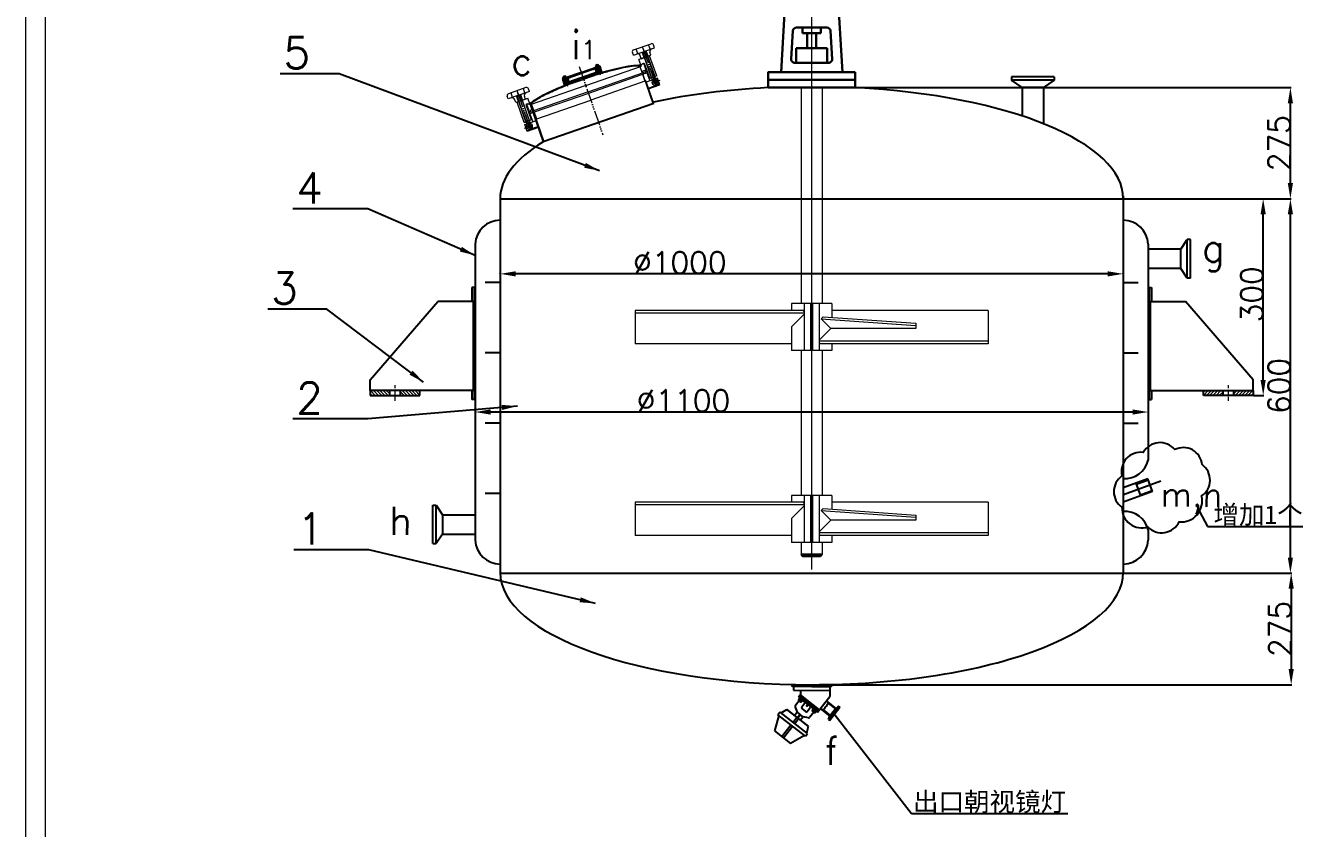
# Model space of a CAD drawing. Header units: millimetres. Extents: x 26008 to 30724, y -715 to 2408.
# Drawn here: x 26008 to 28044, y 350 to 1640 of the extents above; entities that cross this region are included whole.
import ezdxf

# ---------------------------------------------------------------- set-up
doc = ezdxf.new("R2010")
doc.units = ezdxf.units.MM
doc.header["$PDMODE"] = 3
for name, pattern in [('ACAD_ISO06W100', [37.5, 24, -3, 0.5, -3, 0.5, -3, 0.5, -3]), ('ACAD_ISO10W100', [18, 12, -3, 0, -3]), ('CENTER2', [1.125, 0.75, -0.125, 0.125, -0.125]), ('CENTERX2', [101.6, 63.5, -12.7, 12.7, -12.7])]:
    doc.linetypes.add(name, pattern=pattern)
for name, color, linetype, lineweight in [('B', 7, 'Continuous', 13), ('shixian', 7, 'Continuous', 30), ('zhong', 1, 'CENTER2', 15), ('中心线', 1, 'CENTER2', 15), ('中心线层', 1, 'ACAD_ISO10W100', 15), ('剖面线层', 4, 'Continuous', 9), ('实线', 7, 'Continuous', 20), ('细实线层', 7, 'Continuous', 18)]:
    doc.layers.add(name, color=color, linetype=linetype, lineweight=lineweight)
for name, color, linetype in [('图层1', 2, 'Continuous'), ('点划线', 7, 'CENTERX2'), ('细实线', 7, 'Continuous')]:
    doc.layers.add(name, color=color, linetype=linetype)
doc.styles.get("Standard").update_dxf_attribs({"font": 'txt', "bigfont": 'gbcbig.shx'})
doc.dimstyles.new('ISO-25', dxfattribs={"dimtxt": 2.5, "dimasz": 2.5, "dimexe": 1.25, "dimexo": 0.625, "dimtad": 1, "dimtxsty": 'Standard', "dimcen": 2.5, "dimadec": 0, "dimazin": 0, "dimtfac": 1, "dimtmove": 0, "dimatfit": 3, "dimfxl": 0, "dimarcsym": 0})
pattern_1 = [(254.394975, (26045.36917, 1274.08704), (-0.39141968, 0.10932335), [])]

# ---------------------------------------------------------------- blocks, each defined once
blk = doc.blocks.new('*D10')
at = {"color": 0, "lineweight": -2, "transparency": 16777216}
for p, q in [((26769.5, 1241.4), (26769.5, 1242)), ((27744.5, 1240.8), (26794.5, 1240.8)), ((27769.5, 1241.4), (27769.5, 1242))]:
    blk.add_line(p, q, dxfattribs=at)
at = {"color": 0, "transparency": 16777216}
for points in [[(26794.5, 1244.9), (26794.5, 1236.6), (26769.5, 1240.8)], [(27744.5, 1244.9), (27744.5, 1236.6), (27769.5, 1240.8)]]:
    blk.add_solid(points, dxfattribs=at)
at = {"layer": 'Defpoints', "color": 0, "transparency": 16777216}
for p in [(26769.5, 1240.8), (26769.5, 1240.8), (27769.5, 1240.8)]:
    blk.add_point(p, dxfattribs=at)
at = {"color": 0, "transparency": 16777216, "insert": (27057.9, 1258.9), "char_height": 35, "attachment_point": 5}
blk.add_mtext('%%C1000', dxfattribs=at)
blk = doc.blocks.new('*D11')
at = {"color": 0, "lineweight": -2, "transparency": 16777216}
for p, q in [((26729.4, 1171.9), (26729.4, 1017.8)), ((27809.5, 1171.9), (27809.5, 1017.8)), ((27784.5, 1019), (26754.4, 1019))]:
    blk.add_line(p, q, dxfattribs=at)
at = {"color": 0, "transparency": 16777216}
for points in [[(26754.4, 1023.2), (26754.4, 1014.9), (26729.4, 1019)], [(27784.5, 1023.2), (27784.5, 1014.9), (27809.5, 1019)]]:
    blk.add_solid(points, dxfattribs=at)
at = {"layer": 'Defpoints', "color": 0, "transparency": 16777216}
for p in [(26729.4, 1172.5), (27809.5, 1172.6), (26729.4, 1019)]:
    blk.add_point(p, dxfattribs=at)
at = {"color": 0, "transparency": 16777216, "insert": (27063.7, 1037.2), "char_height": 35, "attachment_point": 5}
blk.add_mtext('%%C1100', dxfattribs=at)
blk = doc.blocks.new('*D12')
at = {"color": 0, "lineweight": -2, "transparency": 16777216}
for p, q in [((27770.1, 1361.4), (28038.9, 1361.4)), ((28037.7, 785.4), (28037.7, 1336.4)), ((27770.1, 760.4), (28038.9, 760.4))]:
    blk.add_line(p, q, dxfattribs=at)
at = {"color": 0, "transparency": 16777216}
for points in [[(28033.5, 1336.4), (28041.8, 1336.4), (28037.7, 1361.4)], [(28033.5, 785.4), (28041.8, 785.4), (28037.7, 760.4)]]:
    blk.add_solid(points, dxfattribs=at)
at = {"layer": 'Defpoints', "color": 0, "transparency": 16777216}
for p in [(27769.5, 1361.4), (28037.7, 1361.4), (27769.5, 760.4)]:
    blk.add_point(p, dxfattribs=at)
at = {"color": 0, "transparency": 16777216, "insert": (28019.6, 1060.9), "char_height": 35, "attachment_point": 5, "rotation": 90}
blk.add_mtext('600', dxfattribs=at)
blk = doc.blocks.new('*D13')
at = {"color": 0, "lineweight": -2, "transparency": 16777216}
for p, q in [((27770.1, 760.4), (28040.2, 760.4)), ((28038.9, 735.4), (28038.9, 606.4)), ((27270.1, 581.4), (28040.2, 581.4))]:
    blk.add_line(p, q, dxfattribs=at)
at = {"color": 0, "transparency": 16777216}
for points in [[(28034.8, 735.4), (28043.1, 735.4), (28038.9, 760.4)], [(28034.8, 606.4), (28043.1, 606.4), (28038.9, 581.4)]]:
    blk.add_solid(points, dxfattribs=at)
at = {"layer": 'Defpoints', "color": 0, "transparency": 16777216}
for p in [(27769.5, 760.4), (27269.5, 581.4), (28038.9, 581.4)]:
    blk.add_point(p, dxfattribs=at)
at = {"color": 0, "transparency": 16777216, "insert": (28020.8, 670.9), "char_height": 35, "attachment_point": 5, "rotation": 90}
blk.add_mtext('275', dxfattribs=at)
blk = doc.blocks.new('*D8')
at = {"color": 0, "lineweight": -2, "transparency": 16777216}
for p, q in [((27339.6, 1539.7), (28038.9, 1539.7)), ((28037.7, 1386.4), (28037.7, 1514.7)), ((27770.1, 1361.4), (28038.9, 1361.4))]:
    blk.add_line(p, q, dxfattribs=at)
at = {"color": 0, "transparency": 16777216}
for points in [[(28033.5, 1514.7), (28041.8, 1514.7), (28037.7, 1539.7)], [(28033.5, 1386.4), (28041.8, 1386.4), (28037.7, 1361.4)]]:
    blk.add_solid(points, dxfattribs=at)
at = {"layer": 'Defpoints', "color": 0, "transparency": 16777216}
for p in [(27339, 1539.7), (28037.7, 1539.7), (27769.5, 1361.4)]:
    blk.add_point(p, dxfattribs=at)
at = {"color": 0, "transparency": 16777216, "insert": (28019.6, 1450.5), "char_height": 35, "attachment_point": 5, "rotation": 90}
blk.add_mtext('275', dxfattribs=at)
blk = doc.blocks.new('b42')
at = {"layer": '剖面线层'}
h = blk.add_hatch(dxfattribs=at)
h.set_pattern_fill('ANSI31', color=256, scale=2, style=0)
h.set_pattern_definition([(45, (-912.0764, 334.7474), (-4.490128, 4.490128), [])])
h.paths.add_polyline_path([(864.1, 584.8), (864.1, 598.8), (809.1, 598.8), (809.1, 584.8)])
h.paths.add_polyline_path([(949.1, 584.8), (949.1, 598.8), (894.1, 598.8), (894.1, 584.8)])
for p, q in [((653.9, 885.8), (656.9, 888.8)), ((653.9, 885.8), (653.9, 576.8)), ((656.9, 888.8), (656.9, 573.8)), ((656.9, 888.8), (662.9, 888.8)), ((662.9, 888.8), (662.9, 848.8)), ((659.1, 848.8), (659.1, 598.8)), ((659.1, 848.8), (759.1, 848.8)), ((949.1, 628.8), (759.1, 848.8)), ((949.1, 598.8), (949.1, 628.8)), ((653.9, 576.8), (656.9, 573.8)), ((656.9, 573.8), (662.9, 573.8)), ((659.1, 598.8), (949.1, 598.8)), ((662.9, 598.8), (662.9, 573.8)), ((809.1, 584.8), (809.1, 598.8)), ((949.1, 584.8), (809.1, 584.8)), ((864.1, 584.8), (864.1, 598.8)), ((894.1, 584.8), (894.1, 598.8)), ((949.1, 598.8), (949.1, 584.8))]:
    blk.add_line(p, q)
at = {"layer": '中心线层'}
blk.add_line((879.1, 569.7), (879.1, 613.8), dxfattribs=at)
blk = doc.blocks.new('*D9')
at = {"color": 0, "lineweight": -2, "transparency": 16777216}
for p, q in [((27770.1, 1361.4), (27995.2, 1361.4)), ((27994, 1070.5), (27994, 1336.4)), ((27978.7, 1045.5), (27995.2, 1045.5))]:
    blk.add_line(p, q, dxfattribs=at)
at = {"color": 0, "transparency": 16777216}
for points in [[(27989.8, 1336.4), (27998.1, 1336.4), (27994, 1361.4)], [(27989.8, 1070.5), (27998.1, 1070.5), (27994, 1045.5)]]:
    blk.add_solid(points, dxfattribs=at)
at = {"layer": 'Defpoints', "color": 0, "transparency": 16777216}
for p in [(27769.5, 1361.4), (27994, 1361.4), (27978.1, 1045.5)]:
    blk.add_point(p, dxfattribs=at)
at = {"color": 0, "transparency": 16777216, "insert": (27975.8, 1207.9), "char_height": 35, "attachment_point": 5, "rotation": 90}
blk.add_mtext('300', dxfattribs=at)

msp = doc.modelspace()

# ---------------------------------------------------------------- hatches: boundary and pattern name
at = {"lineweight": 20}
h = msp.add_hatch(dxfattribs=at)
h.set_pattern_fill('ANSI31', color=0, scale=0.39168, angle=-19.183279, style=0)
h.set_pattern_definition([(64.40482, (25266.024, 267.8217), (-1.1215497, 0.53724056), [])])
h.paths.add_polyline_path([(26998.834, 1597.208), (26997.357, 1596.687), (27000.48, 1587.821), (27001.958, 1588.341), (27000.033, 1593.804)])
h.paths.add_polyline_path([(27003.58, 1595.053), (27005.504, 1589.591), (27006.982, 1590.111), (27003.859, 1598.978), (27002.381, 1598.457)])
h = msp.add_hatch(dxfattribs=at)
h.set_pattern_fill('ANSI31', color=0, scale=0.36864, angle=-19.183279, style=0)
h.set_pattern_definition([(154.18328, (30011.1088, 1594.5808), (0.5097159, 1.0536132), [])])
h.paths.add_polyline_path([(26926.816, 1574.209), (26927.31, 1574.381), (26929.748, 1575.229), (26931.262, 1570.877), (26928.33, 1569.857)])
h.paths.add_polyline_path([(26921.952, 1569.589), (26921.498, 1570.895), (26918.234, 1569.759), (26917.146, 1569.381), (26916.949, 1569.946), (26917.975, 1571.133), (26923.976, 1573.221), (26925.49, 1568.869), (26922.558, 1567.849)])
h.paths.add_polyline_path([(26874.59, 1556.039), (26875.085, 1556.211), (26880.591, 1558.127), (26882.132, 1557.832), (26882.329, 1557.268), (26881.241, 1556.889), (26877.977, 1555.754), (26878.431, 1554.448), (26879.037, 1552.707), (26876.105, 1551.687)])
h.paths.add_polyline_path([(26868.818, 1554.031), (26871.75, 1555.051), (26873.264, 1550.699), (26870.332, 1549.679)])
h = msp.add_hatch(dxfattribs=at)
h.set_pattern_fill('ANSI31', color=0, scale=0.36864, angle=70.816721, style=0)
h.set_pattern_definition([(64.18328, (30011.1088, 1594.5808), (1.0536132, -0.5097159), [])])
h.paths.add_polyline_path([(26923.769, 1564.367), (26923.164, 1566.108), (26926.204, 1567.166), (26926.962, 1564.987), (26927.114, 1564.552), (26927.719, 1562.813), (26920.326, 1560.241), (26919.871, 1561.547), (26924.223, 1563.061)])
h.paths.add_polyline_path([(26929.131, 1567.205), (26928.827, 1568.078), (26931.868, 1569.136), (26933.382, 1564.784), (26930.341, 1563.726), (26929.736, 1565.464)])
h.paths.add_polyline_path([(26929.303, 1565.316), (26929.585, 1565.899), (26929.736, 1565.464), (26930.341, 1563.726), (26929.908, 1563.575)])
h.paths.add_polyline_path([(26927.114, 1564.552), (26926.962, 1564.987), (26927.546, 1564.705), (26928.151, 1562.964), (26927.719, 1562.813)])
h.paths.add_polyline_path([(26877.511, 1547.294), (26876.905, 1549.035), (26876.601, 1549.908), (26879.642, 1550.966), (26879.945, 1550.096), (26880.702, 1547.92), (26885.054, 1549.434), (26885.509, 1548.128), (26878.116, 1545.556)])
h.paths.add_polyline_path([(26877.077, 1547.146), (26877.359, 1547.73), (26877.511, 1547.294), (26878.116, 1545.556), (26877.683, 1545.406)])
h.paths.add_polyline_path([(26874.888, 1546.382), (26874.737, 1546.817), (26875.32, 1546.535), (26875.926, 1544.794), (26875.493, 1544.644)])
h.paths.add_polyline_path([(26870.938, 1547.938), (26873.979, 1548.996), (26874.737, 1546.817), (26874.888, 1546.382), (26875.493, 1544.644), (26872.452, 1543.586)])
h = msp.add_hatch(dxfattribs=at)
h.set_pattern_fill('ANSI37', color=0, scale=0.2304, angle=-19.183279, style=0)
h.set_pattern_definition([(154.18328, (30011.10884, 1594.5808), (0.31857244, 0.65850825), []), (64.18328, (30011.10884, 1594.5808), (0.65850825, -0.31857244), [])])
h.paths.add_polyline_path([(26917.146, 1569.381), (26918.234, 1569.759), (26921.498, 1570.895), (26921.952, 1569.589), (26917.6, 1568.075)])
h.paths.add_polyline_path([(26919.417, 1562.853), (26923.769, 1564.367), (26924.223, 1563.061), (26919.871, 1561.547)])
h.paths.add_polyline_path([(26880.248, 1549.225), (26884.6, 1550.739), (26885.054, 1549.434), (26880.702, 1547.92)])
h.paths.add_polyline_path([(26877.977, 1555.754), (26881.241, 1556.889), (26882.329, 1557.268), (26882.783, 1555.962), (26878.431, 1554.448)])
h = msp.add_hatch(dxfattribs=at)
h.set_pattern_fill('ANSI31', color=0, scale=0.39168, angle=-19.183279, style=0)
h.set_pattern_definition([(154.18328, (28984.6188, 1569.6216), (0.54157315, 1.119464), [])])
h.paths.add_polyline_path([(26801.006, 1527.952), (26802.486, 1528.467), (26805.575, 1519.589), (26804.095, 1519.074), (26802.192, 1524.544)])
h.paths.add_polyline_path([(26798.641, 1523.308), (26800.544, 1517.839), (26799.064, 1517.324), (26795.975, 1526.202), (26797.455, 1526.717)])
at = {"linetype": 'ByBlock'}
h = msp.add_hatch(color=0, dxfattribs=at)
h.paths.add_polyline_path([(27275.988, 538.341), (27274.911, 536.961), (27270.287, 540.569), (27271.364, 541.949)])
h.paths.add_polyline_path([(27254.416, 555.174), (27253.339, 553.793), (27248.715, 557.401), (27249.792, 558.781)])
h = msp.add_hatch(dxfattribs=at)
h.set_pattern_fill('ANSI31', color=0, scale=0.128, angle=-119.394975, style=0)
h.set_pattern_definition(pattern_1)
edge = h.paths.add_edge_path()
edge.add_line((27308.15, 543.395), (27307.44, 542.485))
edge.add_line((27307.44, 542.485), (27295.776, 551.586))
edge.add_spline(control_points=[(27295.776, 551.586), (27295.792, 551.608), (27296.022, 551.911), (27296.302, 552.193), (27296.59, 552.415)], knot_values=[66.30481714, 66.30481714, 66.30481714, 66.30481714, 66.60678218, 70.53132135, 70.53132135, 70.53132135, 70.53132135], degree=3, periodic=0)
edge.add_line((27296.59, 552.415), (27308.15, 543.395))
h = msp.add_hatch(dxfattribs=at)
h.set_pattern_fill('ANSI31', color=0, scale=0.128, angle=-119.394975, style=0)
h.set_pattern_definition(pattern_1)
edge = h.paths.add_edge_path()
edge.add_line((27299.328, 532.089), (27298.618, 531.179))
edge.add_line((27298.618, 531.179), (27285.795, 541.185))
edge.add_spline(control_points=[(27285.795, 541.185), (27286.298, 541.277), (27286.852, 541.326), (27287.372, 541.418)], knot_values=[8.50722611, 8.50722611, 8.50722611, 8.50722611, 13.94344524, 13.94344524, 13.94344524, 13.94344524], degree=3, periodic=0)
edge.add_line((27287.372, 541.418), (27299.328, 532.089))

# ---------------------------------------------------------------- linework, layer by layer
at = {"color": 0, "lineweight": 20}
for p, q in [((26983.693, 1600.18), (27011.892, 1610.113)), ((26983.34, 1591.75), (26981.778, 1596.183)), ((26983.34, 1591.75), (27017.45, 1603.765)), ((26990.505, 1594.274), (26987.903, 1601.662)), ((27008.274, 1590.566), (26992.018, 1584.84)), ((26996.047, 1586.259), (26994.485, 1590.693)), ((26995.748, 1586.154), (27011.415, 1591.673)), ((27000.48, 1587.821), (26997.357, 1596.687)), ((26999.606, 1595.081), (26998.854, 1597.215)), ((26999.407, 1594.667), (27003.58, 1596.137)), ((26999.858, 1595.607), (26999.407, 1594.667)), ((27001.671, 1588.24), (26999.407, 1594.667)), ((27002.639, 1596.587), (26999.858, 1595.607)), ((26999.925, 1591.534), (27013.703, 1552.418)), ((27003.166, 1596.335), (27002.414, 1598.469)), ((27002.639, 1596.587), (27003.58, 1596.137)), ((27005.843, 1589.71), (27003.58, 1596.137)), ((27006.982, 1590.111), (27003.859, 1598.978)), ((27018.919, 1554.255), (27005.14, 1593.371)), ((27018.06, 1557.372), (27006.578, 1589.969)), ((27010.285, 1601.241), (27007.682, 1608.63)), ((27020.885, 1558.367), (27009.403, 1590.964)), ((27011.415, 1591.673), (27009.853, 1596.106)), ((27017.45, 1603.765), (27015.889, 1608.198)), ((26921.952, 1569.589), (26878.431, 1554.448)), ((26918.234, 1569.759), (26881.241, 1556.889)), ((26916.949, 1569.946), (26882.132, 1557.832)), ((26899.283, 1564.63), (26924.085, 1573.259)), ((26906.901, 1543.132), (26996.119, 1574.172)), ((26916.949, 1569.946), (26917.975, 1571.133)), ((26917.146, 1569.381), (26916.949, 1569.946)), ((26917.6, 1568.075), (26917.146, 1569.381)), ((26918.234, 1569.759), (26921.498, 1570.895)), ((26921.498, 1570.895), (26921.952, 1569.589)), ((26924.072, 1563.496), (26921.952, 1569.589)), ((26922.918, 1573.029), (26922.43, 1574.432)), ((26925.599, 1568.906), (26922.558, 1567.849)), ((26927.764, 1574.715), (26922.918, 1573.029)), ((26923.427, 1573.206), (26922.918, 1573.029)), ((26923.481, 1573.049), (26923.427, 1573.206)), ((26924.085, 1573.259), (26923.481, 1573.049)), ((26924.13, 1573.451), (26923.642, 1574.853)), ((26925.49, 1568.869), (26923.976, 1573.221)), ((26926.962, 1564.987), (26924.03, 1573.416)), ((26926.912, 1573.581), (26924.29, 1572.668)), ((26927.546, 1564.705), (26924.723, 1572.819)), ((26926.552, 1574.294), (26926.064, 1575.696)), ((26929.303, 1565.316), (26926.48, 1573.43)), ((26929.585, 1565.899), (26926.652, 1574.328)), ((26926.707, 1574.171), (26929.748, 1575.229)), ((26927.31, 1574.381), (26926.707, 1574.171)), ((26928.33, 1569.857), (26926.816, 1574.209)), ((26927.256, 1574.538), (26927.764, 1574.715)), ((26927.31, 1574.381), (26927.256, 1574.538)), ((26927.764, 1574.715), (26927.276, 1576.118)), ((26931.262, 1570.877), (26928.221, 1569.819)), ((26928.221, 1569.819), (26928.33, 1569.857)), ((26931.868, 1569.136), (26928.827, 1568.078)), ((26929.748, 1575.229), (26931.262, 1570.877)), ((26933.49, 1564.474), (26931.868, 1569.136)), ((26995.08, 1576.148), (26992.018, 1584.84)), ((26992.336, 1576.158), (26994.774, 1577.017)), ((26993.202, 1574.544), (26997.194, 1563.213)), ((26997.688, 1577.066), (26993.949, 1575.749)), ((26995.08, 1576.148), (26997.688, 1577.066)), ((26995.693, 1574.409), (26995.08, 1576.148)), ((26998.251, 1578.242), (26997.688, 1577.066)), ((26998.251, 1578.242), (26997.688, 1577.066)), ((26998.251, 1578.242), (26999.555, 1578.701)), ((26998.251, 1578.242), (26999.555, 1578.701)), ((26999.555, 1578.701), (27000.858, 1579.16)), ((26999.555, 1578.701), (27004.148, 1565.662)), ((27000.858, 1579.16), (27009.585, 1554.387)), ((27012.41, 1555.382), (27000.928, 1587.979)), ((27013.407, 1569.901), (27013.407, 1569.901)), ((26871.859, 1555.089), (26868.818, 1554.031)), ((26868.818, 1554.031), (26870.332, 1549.679)), ((26870.693, 1554.86), (26870.205, 1556.262)), ((26870.332, 1549.679), (26873.373, 1550.737)), ((26870.693, 1554.86), (26875.538, 1556.545)), ((26871.201, 1555.036), (26870.693, 1554.86)), ((26870.938, 1547.938), (26873.979, 1548.996)), ((26872.566, 1543.26), (26870.938, 1547.938)), ((26871.256, 1554.879), (26871.201, 1555.036)), ((26871.256, 1554.879), (26871.859, 1555.089)), ((26871.904, 1555.281), (26871.416, 1556.684)), ((26873.264, 1550.699), (26871.75, 1555.051)), ((26874.737, 1546.817), (26871.804, 1555.246)), ((26874.687, 1555.411), (26872.064, 1554.499)), ((26902.917, 1554.185), (26872.452, 1543.586)), ((26875.32, 1546.535), (26872.497, 1554.649)), ((26874.327, 1556.124), (26873.839, 1557.527)), ((26873.979, 1548.996), (26874.434, 1547.688)), ((26874.254, 1555.261), (26874.687, 1555.411)), ((26877.077, 1547.146), (26874.254, 1555.261)), ((26874.283, 1548.123), (26874.888, 1546.382)), ((26877.359, 1547.73), (26874.427, 1556.159)), ((26899.283, 1564.63), (26874.482, 1556.001)), ((26874.482, 1556.001), (26875.085, 1556.211)), ((26876.105, 1551.687), (26874.59, 1556.039)), ((26875.03, 1556.368), (26875.538, 1556.545)), ((26875.085, 1556.211), (26875.03, 1556.368)), ((26875.538, 1556.545), (26875.05, 1557.948)), ((26875.996, 1551.649), (26879.037, 1552.707)), ((26876.601, 1549.908), (26879.642, 1550.966)), ((26876.905, 1549.035), (26877.511, 1547.294)), ((26881.241, 1556.889), (26877.977, 1555.754)), ((26877.977, 1555.754), (26878.431, 1554.448)), ((26878.431, 1554.448), (26879.945, 1550.096)), ((26879.642, 1550.966), (26880.702, 1547.92)), ((26923.769, 1564.367), (26880.248, 1549.225)), ((26882.132, 1557.832), (26880.591, 1558.127)), ((26880.683, 1544.986), (26903.371, 1552.879)), ((26880.702, 1547.92), (26902.463, 1555.49)), ((26882.329, 1557.268), (26882.132, 1557.832)), ((26882.783, 1555.962), (26882.329, 1557.268)), ((26902.009, 1556.796), (26883.512, 1550.361)), ((26884.6, 1550.739), (26885.054, 1549.434)), ((26885.054, 1549.434), (26885.509, 1548.128)), ((26924.223, 1563.061), (26902.463, 1555.49)), ((26902.917, 1554.185), (26933.382, 1564.784)), ((26926.183, 1560.816), (26903.371, 1552.879)), ((26910.535, 1532.687), (26999.753, 1563.727)), ((27005.298, 1563.216), (26911.292, 1530.511)), ((27003.425, 1550.367), (26915.077, 1519.63)), ((26919.417, 1562.853), (26919.871, 1561.547)), ((26919.871, 1561.547), (26920.326, 1560.241)), ((26921.196, 1560.544), (26921.196, 1560.544)), ((26921.414, 1560.62), (26922.284, 1560.923)), ((26926.204, 1567.166), (26923.164, 1566.108)), ((26923.164, 1566.108), (26924.223, 1563.061)), ((26924.223, 1563.061), (26923.769, 1564.367)), ((26925.729, 1562.121), (26926.184, 1560.811)), ((26925.73, 1562.118), (26927.093, 1561.093)), ((26926.508, 1566.293), (26927.114, 1564.552)), ((26929.585, 1565.899), (26926.962, 1564.987)), ((26927.546, 1564.705), (26926.962, 1564.987)), ((26927.114, 1564.552), (26927.719, 1562.813)), ((26929.303, 1565.316), (26927.546, 1564.705)), ((26927.546, 1564.705), (26928.151, 1562.964)), ((26928.827, 1568.078), (26929.282, 1566.77)), ((26929.131, 1567.205), (26929.736, 1565.464)), ((26929.303, 1565.316), (26929.585, 1565.899)), ((26929.303, 1565.316), (26929.908, 1563.575)), ((26929.736, 1565.464), (26930.341, 1563.726)), ((26933.238, 1565.198), (26934.227, 1564.693)), ((26997.613, 1566.184), (27001.959, 1567.715)), ((26997.613, 1566.184), (26999.367, 1563.978)), ((26997.959, 1561.04), (27004.913, 1563.489)), ((26997.959, 1561.04), (27001.174, 1551.913)), ((26998.334, 1560.793), (27014.625, 1513.97)), ((26999.367, 1563.978), (27000.132, 1561.805)), ((27001.174, 1551.913), (27003.091, 1550.633)), ((27001.959, 1567.715), (27001.975, 1564.897)), ((27001.975, 1564.897), (27004.148, 1565.662)), ((27001.975, 1564.897), (27002.74, 1562.724)), ((27015.93, 1514.425), (27003.425, 1550.367)), ((27022.114, 1554.892), (27003.856, 1548.46)), ((27009.506, 1550.451), (27003.856, 1548.46)), ((27003.86, 1548.462), (27007.688, 1537.596)), ((27004.913, 1563.489), (27009.506, 1550.451)), ((27020.885, 1558.367), (27009.585, 1554.387)), ((27012.479, 1555.895), (27017.694, 1557.732)), ((27025.942, 1544.026), (27022.114, 1554.892)), ((26816.522, 1533.35), (26782.365, 1521.467)), ((26810.988, 1539.719), (26782.751, 1529.895)), ((26789.54, 1523.963), (26786.966, 1531.362)), ((26801.73, 1525.809), (26800.987, 1527.946)), ((26805.575, 1519.589), (26802.486, 1528.467)), ((26809.347, 1530.854), (26806.773, 1538.253)), ((26816.522, 1533.35), (26814.977, 1537.79)), ((26906.901, 1543.132), (26817.682, 1512.092)), ((26910.535, 1532.687), (26821.316, 1501.647)), ((26911.292, 1530.511), (26824.249, 1500.228)), ((26872.287, 1544.062), (26871.774, 1542.941)), ((26874.737, 1546.817), (26877.359, 1547.73)), ((26875.32, 1546.535), (26874.737, 1546.817)), ((26874.888, 1546.382), (26875.493, 1544.644)), ((26875.32, 1546.535), (26877.077, 1547.146)), ((26875.32, 1546.535), (26875.926, 1544.794)), ((26877.077, 1547.146), (26877.359, 1547.73)), ((26877.077, 1547.146), (26877.683, 1545.406)), ((26877.511, 1547.294), (26878.116, 1545.556)), ((26880.353, 1546.331), (26879.92, 1544.681)), ((26880.229, 1546.291), (26880.687, 1544.974)), ((27007.224, 1538.899), (27025.482, 1545.33)), ((27007.683, 1537.595), (27025.942, 1544.026)), ((26782.365, 1521.467), (26780.821, 1525.906)), ((26794.625, 1515.779), (26793.081, 1520.219)), ((26810.313, 1521.237), (26794.625, 1515.779)), ((26799.064, 1517.324), (26795.975, 1526.202)), ((26807.996, 1483.839), (26796.64, 1516.48)), ((26798.165, 1524.568), (26797.422, 1526.705)), ((26797.771, 1516.874), (26814.048, 1522.537)), ((26802.143, 1525.609), (26797.965, 1524.155)), ((26798.42, 1525.094), (26797.965, 1524.155)), ((26800.204, 1517.72), (26797.965, 1524.155)), ((26798.42, 1525.094), (26801.205, 1526.063)), ((26812.098, 1481.851), (26798.471, 1521.02)), ((26810.825, 1484.824), (26799.469, 1517.464)), ((26801.205, 1526.063), (26802.143, 1525.609)), ((26804.382, 1519.174), (26802.143, 1525.609)), ((26803.693, 1522.837), (26817.321, 1483.668)), ((26816.483, 1486.792), (26805.127, 1519.433)), ((26810.014, 1521.133), (26808.47, 1525.573)), ((26811.986, 1513.037), (26810.681, 1512.583)), ((26810.681, 1512.583), (26819.311, 1487.776)), ((26813.292, 1513.492), (26811.986, 1513.037)), ((26813.292, 1513.492), (26811.986, 1513.037)), ((26811.986, 1513.037), (26816.529, 1499.981)), ((26813.292, 1513.492), (26814.465, 1512.924)), ((26813.292, 1513.492), (26814.465, 1512.924)), ((26817.076, 1513.833), (26814.048, 1522.537)), ((26814.465, 1512.924), (26818.209, 1514.227)), ((26817.076, 1513.833), (26814.465, 1512.924)), ((26819.215, 1515.552), (26816.774, 1514.703)), ((26817.682, 1512.092), (26817.076, 1513.833)), ((26838.486, 1452.651), (26818.008, 1511.473)), ((26818.708, 1513.668), (26839.78, 1453.101)), ((26819.545, 1513.75), (26823.492, 1502.404)), ((26826.729, 1488.893), (26915.077, 1519.63)), ((26806.647, 1497.519), (26806.647, 1497.519)), ((26807.996, 1483.839), (26819.311, 1487.776)), ((26816.109, 1487.15), (26810.887, 1485.333)), ((26818.705, 1500.738), (26816.529, 1499.981)), ((26821.312, 1504.464), (26816.959, 1502.95)), ((26816.959, 1502.95), (26818.705, 1500.738)), ((26824.249, 1500.228), (26817.286, 1497.805)), ((26817.286, 1497.805), (26821.828, 1484.749)), ((26818.705, 1500.738), (26819.462, 1498.562)), ((26821.312, 1504.464), (26821.316, 1501.647)), ((26821.316, 1501.647), (26822.073, 1499.471)), ((26824.249, 1500.228), (26827.429, 1491.088)), ((26827.429, 1491.088), (26826.729, 1488.893)), ((26809.203, 1480.356), (26827.486, 1486.717)), ((26812.988, 1469.476), (26809.203, 1480.356)), ((26830.817, 1477.142), (26812.534, 1470.781)), ((26831.271, 1475.837), (26812.988, 1469.476)), ((26821.828, 1484.749), (26827.486, 1486.717)), ((26827.482, 1486.715), (26831.267, 1475.835))]:
    msp.add_line(p, q, dxfattribs=at)
at = {"color": 1, "linetype": 'ACAD_ISO06W100', "lineweight": 0}
for p, q in [((27000.608, 1597.832), (26998.005, 1605.221)), ((26999.164, 1602.014), (27019.32, 1544.796)), ((26896.393, 1573.335), (26934.454, 1463.934)), ((26925.759, 1573.069), (26924.316, 1577.216)), ((26926.91, 1569.363), (26930.017, 1560.432)), ((27018.148, 1548.121), (27007.559, 1578.181)), ((26873.533, 1554.899), (26872.09, 1559.046)), ((26874.685, 1551.193), (26877.791, 1542.263)), ((27021.021, 1549.133), (27012.691, 1546.198)), ((27025.972, 1550.876), (27012.933, 1546.284)), ((26799.231, 1527.335), (26796.657, 1534.733)), ((26797.751, 1531.504), (26817.685, 1474.208)), ((26816.526, 1477.537), (26806.054, 1507.639)), ((26808.692, 1474.812), (26821.749, 1479.354)), ((26813.65, 1476.536), (26821.991, 1479.438))]:
    msp.add_line(p, q, dxfattribs=at)
for p, q in [((26926.608, 1576.086), (26922.972, 1574.821)), ((26874.38, 1557.915), (26870.748, 1556.652)), ((27658.451, 1557.144), (27590.02, 1557.144)), ((27590.02, 1557.144), (27590.02, 1551.411)), ((27658.451, 1551.411), (27590.02, 1551.411)), ((27607.057, 1539.966), (27590.02, 1551.411)), ((27658.451, 1551.411), (27641.406, 1539.966)), ((27658.451, 1557.144), (27658.451, 1551.411)), ((27607.057, 1539.966), (27607.057, 1494.212)), ((27641.406, 1539.966), (27607.057, 1539.966)), ((27641.406, 1539.966), (27641.406, 1481.735)), ((27015.93, 1514.425), (26838.486, 1452.651)), ((27769.515, 1366.241), (27769.51, 813.254)), ((26769.507, 1361.423), (26769.507, 761.427)), ((26769.507, 1361.423), (27769.515, 1361.421)), ((26729.433, 1288.661), (26729.437, 813.253)), ((27809.514, 1288.661), (27809.514, 941.983)), ((27861.921, 1280.364), (27872.222, 1295.698)), ((27872.222, 1234.11), (27872.222, 1295.698)), ((27877.381, 1295.698), (27872.222, 1295.698)), ((27877.381, 1234.11), (27877.381, 1295.698)), ((27861.921, 1280.364), (27809.514, 1280.364)), ((27861.921, 1249.45), (27861.921, 1280.364)), ((27861.921, 1249.45), (27809.513, 1249.45)), ((27872.222, 1234.11), (27861.921, 1249.45)), ((26769.433, 1226.847), (26745.384, 1226.847)), ((27769.514, 1226.847), (27793.562, 1226.847)), ((27877.381, 1234.11), (27872.222, 1234.11)), ((26769.433, 1114.054), (26745.384, 1114.054)), ((27769.514, 1114.054), (27793.562, 1114.054)), ((26769.433, 1001.26), (26745.384, 1001.26)), ((27769.514, 1001.26), (27793.562, 1001.26)), ((27808.925, 911.753), (27769.515, 897.169)), ((26769.433, 888.467), (26745.384, 888.467)), ((27816.306, 891.74), (27769.514, 874.439)), ((26661.566, 807.869), (26661.566, 869.457)), ((26661.566, 869.457), (26666.726, 869.457)), ((26666.726, 807.869), (26666.726, 869.457)), ((26666.726, 869.457), (26677.026, 854.123)), ((26677.026, 854.123), (26729.437, 854.123)), ((26677.026, 854.123), (26677.026, 823.209)), ((26677.026, 823.209), (26666.726, 807.869)), ((26677.026, 823.209), (26729.437, 823.209)), ((27809.514, 829.764), (27809.514, 813.253)), ((26661.566, 807.869), (26666.726, 807.869)), ((27769.51, 813.254), (27769.515, 761.427)), ((27252.833, 790.7), (27286.113, 790.7)), ((27252.833, 790.7), (27255.263, 787.004)), ((27283.683, 787.004), (27255.263, 787.004)), ((27286.113, 790.7), (27283.683, 787.004)), ((26769.515, 760.418), (27769.507, 760.418)), ((27313.277, 546.812), (27296.535, 525.384)), ((27296.535, 525.384), (27298.618, 531.179)), ((27298.057, 524.195), (27314.798, 545.624)), ((27303.384, 537.287), (27298.615, 531.182)), ((27313.277, 546.812), (27308.158, 543.389)), ((27313.277, 546.812), (27314.798, 545.624)), ((27296.535, 525.384), (27298.057, 524.195))]:
    msp.add_line(p, q)
at = {"color": 0}
for p, q in [((27237.227, 581.663), (27237.21, 580.051)), ((27237.21, 580.051), (27240.417, 578.305)), ((27240.417, 578.305), (27240.356, 572.52)), ((27298.532, 577.691), (27298.373, 562.59)), ((27301.776, 579.37), (27298.532, 577.691)), ((27301.795, 581.201), (27301.776, 579.37))]:
    msp.add_line(p, q, dxfattribs=at)
at = {"color": 0, "linetype": 'ByBlock'}
for p, q in [((27301.776, 579.37), (27237.21, 580.051)), ((27237.227, 581.663), (27301.795, 581.201)), ((27240.356, 572.52), (27298.471, 571.906)), ((27298.532, 577.691), (27240.417, 578.305)), ((27251.33, 572.404), (27251.253, 565.092)), ((27249.491, 555.497), (27243.121, 547.333)), ((27251.253, 565.092), (27248.387, 561.419)), ((27248.387, 561.419), (27278.888, 537.619)), ((27253.339, 553.793), (27248.715, 557.401)), ((27249.792, 558.781), (27254.416, 555.174)), ((27280.321, 539.456), (27249.82, 563.255)), ((27281.754, 541.292), (27251.253, 565.092)), ((27258.103, 553.838), (27251.946, 558.643)), ((27258.387, 551.538), (27253.521, 545.303)), ((27261.029, 557.464), (27259.596, 555.627)), ((27278.888, 537.619), (27298.373, 562.59)), ((27292.763, 555.401), (27308.15, 543.395)), ((27295.776, 551.586), (27307.44, 542.485)), ((27263.935, 514.891), (27229.976, 541.389)), ((27246.401, 537.307), (27242.165, 531.878)), ((27242.905, 545.155), (27246.401, 537.307)), ((27250.784, 533.887), (27246.401, 537.307)), ((27250.784, 533.887), (27246.548, 528.458)), ((27251.599, 533.251), (27247.363, 527.822)), ((27255.982, 529.831), (27251.599, 533.251)), ((27255.982, 529.831), (27251.746, 524.402)), ((27253.805, 543.004), (27259.708, 538.397)), ((27264.444, 528.348), (27255.982, 529.831)), ((27262.008, 538.681), (27266.873, 544.917)), ((27272.875, 537.25), (27266.505, 529.087)), ((27269.173, 545.2), (27275.33, 540.396)), ((27270.287, 540.569), (27274.911, 536.961)), ((27271.978, 548.92), (27270.545, 547.084)), ((27275.988, 538.341), (27271.364, 541.949)), ((27283.231, 543.185), (27298.618, 531.179)), ((27287.372, 541.418), (27299.328, 532.089)), ((27308.15, 543.395), (27298.618, 531.179))]:
    msp.add_line(p, q, dxfattribs=at)
for points in [[(27251.902, 553.616), (27248.893, 555.964, -0.41421356), (27248.715, 557.401), (27250.54, 559.739), (27255.164, 556.132), (27253.339, 553.793, -0.41421356)], [(27270.465, 539.131), (27273.474, 536.783, 0.41421356), (27274.911, 536.961), (27276.735, 539.299), (27272.112, 542.907), (27270.287, 540.569, 0.41421356)]]:
    msp.add_lwpolyline(points, format="xyb", close=True, dxfattribs=at)
at = {"color": 0, "lineweight": 20}
for centre, radius in [((27018.148, 1548.121), 4.608), ((27018.148, 1548.121), 2.534), ((26816.526, 1477.537), 4.608), ((26816.526, 1477.537), 2.534)]:
    msp.add_circle(centre, radius, dxfattribs=at)
at = {"color": 0, "linetype": 'ByBlock'}
msp.add_circle((27262.021, 547.447), 0.616, dxfattribs=at)
at = {"color": 0, "lineweight": 20}
for centre, radius, start, end in [((27012.933, 1607.157), 3.133, 19.404821, 109.404821), ((26984.734, 1597.224), 3.133, 109.404821, 199.404821), ((26990.052, 1589.131), 4.7, 19.404821, 109.404821), ((27014.287, 1597.668), 4.7, 109.404821, 199.404821), ((26923.362, 1573.705), 1.182, 76.316059, 142.050499), ((26926.251, 1571.257), 4.443, 92.404629, 125.961929), ((26926.996, 1574.97), 1.182, 76.316059, 142.050499), ((26871.137, 1555.536), 1.182, 76.316059, 142.050499), ((26874.025, 1553.088), 4.443, 92.404629, 125.961929), ((26874.771, 1556.8), 1.182, 76.316059, 142.050499), ((27009.357, 1550.887), 4.608, 342.534923, 19.404821), ((27023.265, 1555.786), 4.608, 199.404821, 236.274719), ((26783.78, 1526.936), 3.133, 109.183279, 199.183279), ((26812.909, 1527.117), 4.7, 109.183279, 199.183279), ((26812.018, 1536.76), 3.133, 19.183279, 109.183279), ((26788.641, 1518.674), 4.7, 19.183279, 109.183279), ((26807.746, 1480.337), 4.608, 342.313382, 19.183279), ((26821.673, 1485.182), 4.608, 199.183279, 236.053177)]:
    msp.add_arc(centre, radius, start, end, dxfattribs=at)
for centre, radius, start, end in [((26769.608, 1286.59), 40.229, 90.250187, 177.04916), ((27769.338, 1286.59), 40.229, 2.95084, 89.749813), ((27772.292, 950.37), 38.154, 265.818105, 347.302507), ((27772.292, 821.378), 38.154, 12.697493, 94.181895), ((26769.608, 815.324), 40.229, 182.95084, 269.749813), ((27769.338, 815.324), 40.229, 270.250187, 357.04916)]:
    msp.add_arc(centre, radius, start, end)
at = {"color": 0, "linetype": 'ByBlock'}
for centre, radius, start, end in [((27257.095, 552.546), 1.638, 322.035207, 52.035207), ((27244.736, 546.074), 2.048, 142.035207, 206.659393), ((27254.813, 544.295), 1.638, 142.035207, 232.035207), ((27260.716, 539.689), 1.638, 232.035207, 322.035207), ((27268.165, 543.909), 1.638, 52.035207, 142.035207), ((27264.891, 530.347), 2.048, 257.411022, 322.035207)]:
    msp.add_arc(centre, radius, start, end, dxfattribs=at)
at = {"color": 0, "lineweight": 20, "extrusion": (0, 0, -1)}
for start_param, end_param in [(4.96908368, 6.28318531), (3.14159265, 4.45311122)]:
    msp.add_ellipse((26906.95, 1543.149), major_axis=(89.169, 31.023), ratio=0.12861458, start_param=start_param, end_param=end_param, dxfattribs=at)
for centre, start_param, end_param in [((27269.511, 1361.423), 7.99411084, 8.38701608), ((27269.511, 1361.423), 6.28317732, 7.7145111), ((27269.511, 1361.423), 2.61008489, 3.14159265), ((27269.511, 761.427), 3.14159265, 4.71231356), ((27269.511, 761.427), 4.71231356, 6.28320839)]:
    msp.add_ellipse(centre, major_axis=(500.004, 0), ratio=0.35998793, start_param=start_param, end_param=end_param)
at = {"color": 0, "lineweight": 20}
for points, knots in [([(26926.184, 1560.811), (26929.569, 1561.862), (26932.911, 1562.87), (26942.849, 1565.775), (26949.238, 1567.515), (26961.107, 1570.482), (26966.587, 1571.709), (26976.323, 1573.581), (26980.579, 1574.226), (26985.886, 1574.735), (26987.49, 1574.827), (26990.038, 1574.85), (26991.048, 1574.805), (26992.511, 1574.639), (26993.04, 1574.542), (26993.811, 1574.335), (26994.088, 1574.231), (26994.457, 1574.05), (26994.575, 1573.972), (26994.732, 1573.844), (26994.77, 1573.796), (26994.803, 1573.745), (26994.809, 1573.731), (26994.814, 1573.717)], [4.96959763, 4.96959763, 4.96959763, 4.96959763, 5.08622271, 5.08622271, 5.32338421, 5.32338421, 5.56054571, 5.56054571, 5.79770722, 5.79770722, 5.91940777, 5.91940777, 6.0212708, 6.0212708, 6.09636183, 6.09636183, 6.15665478, 6.15665478, 6.2043858, 6.2043858, 6.25211682, 6.25211682, 6.28318531, 6.28318531, 6.28318531, 6.28318531]), ([(26819.087, 1512.581), (26819.081, 1512.597), (26819.077, 1512.615), (26819.074, 1512.686), (26819.076, 1512.739), (26819.107, 1512.892), (26819.137, 1512.991), (26819.237, 1513.231), (26819.307, 1513.37), (26819.597, 1513.852), (26819.894, 1514.246), (26820.696, 1515.124), (26821.198, 1515.608), (26822.399, 1516.646), (26823.097, 1517.2), (26825.573, 1519.024), (26827.68, 1520.399), (26832.66, 1523.353), (26835.533, 1524.932), (26841.954, 1528.245), (26845.503, 1529.978), (26853.169, 1533.544), (26857.287, 1535.378), (26865.97, 1539.091), (26870.536, 1540.971), (26877.047, 1543.557), (26878.858, 1544.267), (26880.687, 1544.974)], [3.14159265, 3.14159265, 3.14159265, 3.14159265, 3.17986846, 3.17986846, 3.21814426, 3.21814426, 3.25642007, 3.25642007, 3.29469588, 3.29469588, 3.37484781, 3.37484781, 3.45499975, 3.45499975, 3.53515168, 3.53515168, 3.70572268, 3.70572268, 3.87629367, 3.87629367, 4.04686467, 4.04686467, 4.21743566, 4.21743566, 4.38800666, 4.38800666, 4.45259314, 4.45259314, 4.45259314, 4.45259314])]:
    msp.add_open_spline(points, degree=3, knots=knots, dxfattribs=at)
at = {"color": 0, "linetype": 'ByBlock'}
msp.add_open_spline([(27285.795, 541.185), (27286.654, 541.343), (27289.448, 541.426), (27290.574, 545.691), (27294.54, 547.861), (27295.151, 551.036), (27296.302, 552.193), (27296.59, 552.415)], degree=3, knots=[8.50722611, 8.50722611, 8.50722611, 8.50722611, 17.78329966, 34.2398148, 53.1702811, 66.60678218, 70.53132135, 70.53132135, 70.53132135, 70.53132135], dxfattribs=at)
at = {"layer": 'B', "lineweight": 25}
for p, q in [((27216.775, 531.862), (27209.726, 507.199)), ((27259.305, 498.676), (27215.374, 532.956)), ((27262.868, 503.243), (27218.937, 537.522)), ((27220.25, 536.497), (27229.68, 541.62)), ((27221.394, 498.095), (27236.023, 516.843)), ((27224.007, 496.056), (27238.636, 514.804)), ((27239.586, 521.409), (27245.64, 529.167)), ((27242.199, 519.37), (27248.252, 527.128)), ((27261.554, 504.268), (27264.231, 514.66)), ((27257.904, 499.769), (27235.694, 486.936))]:
    msp.add_line(p, q, dxfattribs=at)
for points in [[(27218.937, 537.522), (27215.374, 532.956)], [(27264.231, 514.66), (27229.68, 541.62)], [(27209.726, 507.199), (27235.694, 486.936)], [(27259.305, 498.676), (27262.868, 503.243)]]:
    msp.add_lwpolyline(points, dxfattribs=at)
at = {"layer": 'shixian', "color": 0}
for p, q in [((27220.274, 1564.732), (27228.895, 1711.529)), ((27318.656, 1564.732), (27310.034, 1711.529)), ((27236.372, 1585.512), (27239.292, 1630.61)), ((27245.089, 1636.038), (27269.138, 1636.007)), ((27254.489, 1627.042), (27254.501, 1636.026)), ((27293.797, 1636.007), (27269.749, 1636.007)), ((27284.386, 1627.024), (27284.386, 1636.007)), ((27302.451, 1585.47), (27299.588, 1630.572)), ((27254.489, 1627.042), (27269.403, 1627.024)), ((27262.158, 1627.033), (27262.127, 1602.925)), ((27284.386, 1627.024), (27269.472, 1627.024)), ((27276.718, 1627.024), (27276.718, 1602.915)), ((27244.381, 1579.462), (27244.41, 1602.947)), ((27244.41, 1602.947), (27269.373, 1602.916)), ((27294.434, 1602.915), (27269.471, 1602.915)), ((27294.434, 1579.43), (27294.434, 1602.915)), ((27242.807, 1579.464), (27269.35, 1579.43)), ((27296.008, 1579.43), (27269.465, 1579.43)), ((27339.021, 1552.193), (27199.675, 1552.193))]:
    msp.add_line(p, q, dxfattribs=at)
msp.add_lwpolyline([(27339.021, 1564.732), (27199.675, 1564.732), (27199.675, 1539.654), (27339.021, 1539.654)], close=True, dxfattribs=at)
for centre, radius, start, end in [((27245.082, 1630.235), 5.802, 89.92733, 176.295459), ((27293.797, 1630.205), 5.802, 3.631871, 90), ((27242.474, 1585.557), 6.102, 172.163554, 273.135034), ((27296.349, 1585.523), 6.102, 266.792295, 7.763776)]:
    msp.add_arc(centre, radius, start, end, dxfattribs=at)
at = {"layer": 'zhong', "ltscale": 5}
msp.add_line((27269.473, 1472.536), (27269.473, 1987.333), dxfattribs=at)
at = {"layer": '中心线'}
msp.add_line((27269.473, 766.543), (27269.473, 1781.026), dxfattribs=at)
at = {"layer": '图层1'}
msp.add_lwpolyline([(27895.153, 884.346, 0.52056705), (27896.14, 934.624, 0.52056705), (27896.14, 934.624, 0.52056705), (27852.242, 958.776, 0.52056705), (27852.242, 958.776, 0.52056705), (27801.438, 954.34, 0.52056705), (27801.438, 954.34, 0.52056705), (27767.404, 916.386, 0.52056705), (27767.404, 916.386, 0.52056705), (27767.404, 866.109, 0.52056705), (27767.404, 866.109, 0.52056705), (27808.836, 834.562, 0.52056705), (27808.836, 834.562, 0.52056705), (27859.147, 842.942, 0.52056705), (27859.147, 842.942, 0.52056705)], format="xyb", close=True, dxfattribs=at)
at = {"layer": '实线'}
for points in [[(30724.434, 2408.229), (26007.677, 2408.229), (26007.677, -714.589), (30724.434, -714.589)], [(30691.905, -682.06), (26040.207, -682.06), (26040.207, 2375.699), (30691.905, 2375.699)]]:
    msp.add_lwpolyline(points, close=True, dxfattribs=at)
at = {"layer": '点划线'}
msp.add_line((27829.515, 907.98), (27769.515, 885.874), dxfattribs=at)
at = {"layer": '细实线'}
for p, q in [((27797.407, 884.77), (27790.026, 904.782)), ((27790.519, 903.444), (27809.418, 910.414)), ((27816.306, 891.74), (27808.925, 911.753)), ((27796.875, 886.164), (27815.786, 893.102))]:
    msp.add_line(p, q, dxfattribs=at)
at = {"layer": '细实线层'}
for p, q in [((27252.833, 1539.654), (27252.833, 1192.993)), ((27286.113, 1539.654), (27286.113, 1192.993)), ((27257.502, 1192.993), (27257.502, 1117.571)), ((27267.877, 1117.571), (27267.877, 1192.993)), ((27271.07, 1117.571), (27271.07, 1192.993)), ((27281.445, 1192.993), (27281.445, 1117.571)), ((27252.833, 1117.571), (27252.833, 885.268)), ((27286.113, 1117.571), (27286.113, 885.268)), ((27257.502, 885.268), (27257.502, 809.846)), ((27267.877, 809.846), (27267.877, 885.268)), ((27271.07, 809.846), (27271.07, 885.268)), ((27281.445, 885.268), (27281.445, 809.846)), ((27252.833, 809.846), (27252.833, 790.7)), ((27286.113, 809.846), (27286.113, 790.7))]:
    msp.add_line(p, q, dxfattribs=at)
at = {"layer": '细实线层', "linetype": 'Continuous', "lineweight": 18}
for p, q in [((26986.245, 1182.218), (26986.245, 1128.345)), ((27256.339, 1182.218), (26986.245, 1182.218)), ((27301.797, 1192.993), (27237.15, 1192.993)), ((27237.15, 1192.993), (27237.15, 1182.218)), ((27257.502, 1180.513), (27256.339, 1182.218)), ((27301.797, 1192.993), (27301.797, 1171.097)), ((27552.702, 1182.218), (27301.797, 1182.218)), ((27552.702, 1182.218), (27552.702, 1128.345)), ((27257.502, 1177.908), (26986.245, 1177.908)), ((27237.15, 1155.861), (27257.502, 1176.213)), ((27284.431, 1168.555), (27436.242, 1157.996)), ((27284.664, 1168.788), (27287.712, 1171.835)), ((27300.273, 1153.178), (27284.664, 1168.788)), ((27287.712, 1171.835), (27436.423, 1161.439)), ((27436.423, 1161.439), (27436.423, 1153.127)), ((27237.15, 1155.861), (27237.15, 1117.571)), ((27300.273, 1153.178), (27281.445, 1134.35)), ((27436.423, 1153.127), (27300.325, 1153.127)), ((27237.15, 1128.345), (26986.245, 1128.345)), ((27552.702, 1132.655), (27281.445, 1132.655)), ((27281.445, 1130.05), (27282.607, 1128.345)), ((27552.702, 1128.345), (27282.607, 1128.345)), ((27301.797, 1128.345), (27301.797, 1117.571)), ((27301.797, 1117.571), (27237.15, 1117.571)), ((27301.797, 885.268), (27237.15, 885.268)), ((27237.15, 885.268), (27237.15, 874.494)), ((27301.797, 885.268), (27301.797, 863.372)), ((26986.245, 874.494), (26986.245, 820.621)), ((27256.339, 874.494), (26986.245, 874.494)), ((27257.502, 870.184), (26986.245, 870.184)), ((27237.15, 848.137), (27257.502, 868.489)), ((27257.502, 872.789), (27256.339, 874.494)), ((27284.431, 860.83), (27436.242, 850.271)), ((27284.664, 861.063), (27287.712, 864.111)), ((27300.273, 845.454), (27284.664, 861.063)), ((27287.712, 864.111), (27436.423, 853.714)), ((27552.702, 874.494), (27301.797, 874.494)), ((27552.702, 874.494), (27552.702, 820.621)), ((27237.15, 848.137), (27237.15, 809.846)), ((27300.273, 845.454), (27281.445, 826.626)), ((27436.423, 845.402), (27300.325, 845.402)), ((27436.423, 853.714), (27436.423, 845.402)), ((27237.15, 820.621), (26986.245, 820.621)), ((27552.702, 824.931), (27281.445, 824.931)), ((27281.445, 822.326), (27282.607, 820.621)), ((27552.702, 820.621), (27282.607, 820.621)), ((27301.797, 820.621), (27301.797, 809.846)), ((27301.797, 809.846), (27237.15, 809.846))]:
    msp.add_line(p, q, dxfattribs=at)

# ---------------------------------------------------------------- block references
at = {"yscale": 0.5709496320003464, "zscale": 0.5709496320003464}
for p, xscale in [((27102.776, 711.545), -0.5709496320003464), ((27436.17, 711.545), 0.5709496320003464)]:
    msp.add_blockref('b42', p, dxfattribs=dict(at, xscale=xscale))

# ---------------------------------------------------------------- texts
at = {"width": 1305.20134, "attachment_point": 3}
for s, insert, char_height in [('i{\\H0.66402x;1}', (26924.659, 1630.64), 45.17964), ('c', (26821.585, 1604.919), 45.18), ('f', (27313.062, 497.977), 45.18)]:
    msp.add_mtext(s, dxfattribs=dict(at, insert=insert, char_height=char_height))
at = {"color": 3, "char_height": 50, "attachment_point": 3}
for s, insert in [('5', (26464.64, 1620.457)), ('4', (26485.113, 1403.591)), ('3', (26444.741, 1242.845)), ('2', (26485.113, 1066.622)), ('1', (26486.781, 856.464))]:
    msp.add_mtext_dynamic_manual_height_columns(s, width=525.6234, gutter_width=12.5, heights=[0], dxfattribs=dict(at, insert=insert))
at = {"attachment_point": 3, "rotation": 359.710714}
for s, insert, char_height, width in [('g', (27932.489, 1304.957), 45.18, 1305.20134), ('m,n', (27928.511, 905.997), 39.0352, 1127.69396), ('h', (26627.997, 866.885), 45.18, 1305.20134)]:
    msp.add_mtext(s, dxfattribs=dict(at, insert=insert, char_height=char_height, width=width))
at = {"layer": '图层1', "insert": (27914.227, 836.013), "char_height": 30, "width": 922.73883, "attachment_point": 7}
msp.add_mtext('{\\fSimSun|b0|i0|c134|p2;增加1个PH计口 1个温度计口}', dxfattribs=at)
at = {"layer": '图层1', "insert": (27432.121, 375.191), "char_height": 30, "attachment_point": 7}
msp.add_mtext('{\\fSimSun|b0|i0|c134|p2;出口朝视镜灯}', dxfattribs=at)

# ---------------------------------------------------------------- dimensions: what is measured, and where the dimension line sits
at = {"color": 3}
for base, p1, p2, text, picture, middle in [((28037.676, 1539.654), (27769.515, 1361.421), (27339.021, 1539.654), '275', '*D8', (28019.551, 1450.538)), ((28037.676, 1361.421), (27769.507, 760.418), (27769.515, 1361.421), '600', '*D12', (28019.551, 1060.92)), ((28038.926, 581.432), (27769.507, 760.418), (27269.473, 581.432), '275', '*D13', (28020.801, 670.925))]:
    dim = msp.add_linear_dim(base=base, p1=p1, p2=p2, angle=90, text=text, dimstyle='ISO-25', override={"dimtxt": 35, "dimasz": 25, "dimfxl": 2}, dxfattribs=at)
    dim.commit()
    dim.dimension.update_dxf_attribs({"geometry": picture, "text_midpoint": middle})
for base, p1, p2, angle, text, picture, middle in [((27993.95, 1361.421), (27978.076, 1045.451), (27769.515, 1361.421), 90, '300', '*D9', (27993.95, 1207.892)), ((26769.507, 1240.771), (27769.513, 1240.771), (26769.507, 1240.771), 180, '%%C1000', '*D10', (27057.867, 1240.771)), ((26729.434, 1019.05), (27809.514, 1172.555), (26729.434, 1172.546), 180, '%%C1100', '*D11', (27063.731, 1019.05))]:
    dim = msp.add_linear_dim(base=base, p1=p1, p2=p2, angle=angle, text=text, dimstyle='ISO-25', override={"dimtxt": 35, "dimasz": 25, "dimfxl": 2}, dxfattribs=at)
    dim.commit()
    dim.dimension.update_dxf_attribs({"geometry": picture, "text_midpoint": middle, "dimtype": 160})

# ---------------------------------------------------------------- leaders
for points in [[(26929.102, 1406.265), (26511.328, 1561.767), (26416.445, 1561.767)], [(26729.434, 1270.432), (26557.043, 1344.901), (26436.918, 1344.901)], [(26646.562, 1067.079), (26491.43, 1184.155), (26396.546, 1184.155)], [(26797.358, 1028.54), (26557.043, 1007.932), (26436.918, 1007.932)], [(26922.374, 711.973), (26558.711, 797.774), (26438.586, 797.774)]]:
    msp.add_leader(points, dimstyle='ISO-25', override={"dimtxt": 35, "dimasz": 25, "dimfxl": 2}, dxfattribs=at)
at = {"layer": '图层1', "annotation_type": 0, "has_hookline": 1, "hookline_direction": 0}
for points, text_width in [([(27891.592, 859.387), (27904.523, 835.388), (27913.602, 835.388)], 525.167), ([(27303.648, 537.16), (27429.516, 374.566), (27431.496, 374.566)], 248.167)]:
    msp.add_leader(points, dimstyle='ISO-25', override={"dimgap": 0.625, "dimtad": 1, "dimfxl": 2}, dxfattribs=dict(at, text_width=text_width))

doc.saveas('drawing.dxf')
